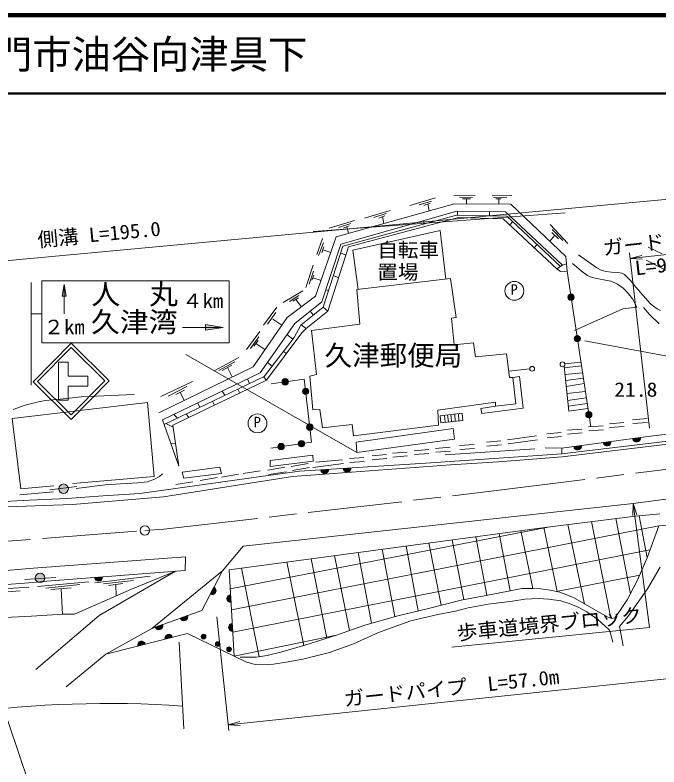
# Model space of a CAD drawing. Units: millimetres, scale not verified. Extents: x 40000 to 680000, y 20000 to 380000.
# Drawn here: x 405654 to 487588, y 284256 to 380000 of the extents above; entities that cross this region are included whole.
import ezdxf
from ezdxf.enums import TextEntityAlignment as Align

# ---------------------------------------------------------------- set-up
doc = ezdxf.new("R2010")
doc.units = ezdxf.units.MM
doc.header["$LTSCALE"] = 1000
doc.linetypes.add('CHAIN', pattern=[18.5, 12, -1.5, 3.5, -1.5])
for name, color, linetype, lineweight in [('M-BGD', 7, 'Continuous', 13), ('M-BMK', 2, 'CHAIN', 13), ('M-STR-HTXT', 7, 'Continuous', 13), ('M-TTL', 2, 'Continuous', 140), ('M-TTL-LINE', 7, 'Continuous', 50), ('M-TTL-TXT', 7, 'Continuous', 13), ('M-WORK', 1, 'Continuous', 13)]:
    doc.layers.add(name, color=color, linetype=linetype, lineweight=lineweight)
doc.styles.add('ＭＳ ゴシック', font='')
doc.styles.get('ＭＳ ゴシック').set_extended_font_data('MS Gothic')

# ---------------------------------------------------------------- blocks, each defined once
blk = doc.blocks.new('open_arrow')
at = {"color": 0, "linetype": 'Continuous', "lineweight": -2}
blk.add_lwpolyline([(7.5, 1.25), (0, 0), (7.5, -1.25)], dxfattribs=at)

msp = doc.modelspace()

# ---------------------------------------------------------------- hatches: boundary and pattern name
at = {"layer": 'M-WORK'}
for points in [[(412160, 344207), (411910, 345707), (411660, 344207)], [(476806, 344082, 0.41421), (476406, 344482, 0.41421), (476006, 344082, 1)], [(429895, 339859), (432145, 340234), (429895, 340609)], [(477605, 338800, 0.41421), (477205, 339200, 0.41421), (476805, 338800, 1)], [(440424, 333300, 1), (439624, 333300, 1)], [(443023, 332093, 1), (442223, 332093, 0.41421), (442623, 331693, 0.41421)], [(479069, 329105, 1), (478269, 329105, 0.41421), (478669, 328705, 0.41421)], [(443561, 327527, 0.41421), (443161, 327927, 0.41421), (442761, 327527, 1)], [(442500, 325426, 1), (441700, 325426, 1)], [(480490, 325564, 1), (481481, 325699)], [(484243, 326074, 1), (485234, 326209)], [(439910, 325054, 1), (439110, 325054, 0.41421), (439510, 324654, 0.41421)], [(476737, 325054, 0.41421), (477300, 324626, 0.41421), (477728, 325188)], [(445546, 322146, -0.41421), (445079, 321615, -0.41421), (444548, 322082)], [(448400, 322330, -1), (447402, 322266)], [(412434, 319690, 1), (411234, 319690, 0.41421), (411834, 319090, 0.41421)], [(409429, 308325, 0.41421), (408829, 308925, 0.41421), (408229, 308325, 1)], [(415774, 308373, 1), (416770, 308456)], [(430961, 307148, -0.41421), (431174, 306474, -0.41421), (430499, 306261)], [(433086, 306202, 1), (433144, 305203)], [(426665, 303189, 1), (427606, 303528)], [(423494, 302050, 0.41421), (424134, 301749, 0.41421), (424435, 302388)], [(433299, 302534, 0.41421), (432829, 302006, 0.41421), (433357, 301536)], [(425705, 300775, 0.41421), (425098, 301136, 0.41421), (424736, 300529)], [(429940, 300864, 0.41421), (429640, 301164, 0.41421), (429340, 300864, 1)], [(422239, 299896, 0.41421), (421631, 300257, 0.41421), (421270, 299650)], [(431749, 299897, 0.41421), (431449, 300197, 0.41421), (431149, 299897, 1)], [(433187, 299253, 0.41421), (432887, 299553, 0.41421), (432587, 299253, 1)]]:
    msp.add_hatch(color=256, dxfattribs=at).paths.add_polyline_path(points)

# ---------------------------------------------------------------- linework, layer by layer
at = {"layer": 'M-BGD'}
msp.add_circle((422175, 314366), 600, dxfattribs=at)
at = {"layer": 'M-BMK'}
for p, q in [((466257, 319359), (520784, 326213)), ((424570, 314518), (466257, 319359)), ((372246, 310470), (422175, 314366)), ((422175, 314366), (424570, 314518))]:
    msp.add_line(p, q, dxfattribs=at)
at = {"layer": 'M-STR-HTXT'}
for p, q in [((364138, 344989), (517563, 359210)), ((486388, 327375), (483855, 349729)), ((492994, 350009), (483939, 348983)), ((431341, 303389), (432857, 288893)), ((426552, 300128), (427142, 289093)), ((489927, 295614), (432779, 289639))]:
    msp.add_line(p, q, dxfattribs=at)
msp.add_lwpolyline([(484317, 317801), (486394, 302026), (461219, 299517)], dxfattribs=at)
msp.add_arc((417444, 156497), 135846, 85.97184, 109.65879, dxfattribs=at)
at = {"layer": 'M-TTL'}
msp.add_line((680000, 380000), (40000, 380000), dxfattribs=at)
at = {"layer": 'M-TTL-LINE'}
msp.add_line((40000, 370000), (680000, 370000), dxfattribs=at)
at = {"layer": 'M-WORK'}
for p, q in [((455889, 355733), (459151, 356714)), ((457084, 355835), (458646, 356321)), ((461476, 357081), (464185, 357019)), ((462211, 356824), (463866, 356788)), ((462609, 356611), (463618, 356602)), ((463114, 356607), (463111, 355962)), ((466378, 357000), (468853, 357013)), ((466554, 356783), (468216, 356810)), ((466812, 356602), (467512, 356593)), ((467207, 356597), (467204, 355942)), ((446506, 351753), (461567, 355969)), ((457684, 355752), (458469, 356056)), ((458176, 355943), (458356, 355070)), ((461567, 355969), (468750, 355935)), ((468750, 355935), (475755, 349237)), ((443582, 352429), (475671, 354809)), ((461864, 355027), (447093, 350824)), ((447347, 350567), (461840, 354508)), ((450128, 354121), (453391, 355101)), ((451323, 354222), (452885, 354709)), ((451924, 354140), (452708, 354443)), ((452415, 354330), (452596, 353458)), ((461840, 354508), (468251, 354397)), ((468048, 354928), (461864, 355027)), ((461972, 355025), (461963, 354506)), ((466020, 354960), (466011, 354436)), ((475296, 348153), (468048, 354928)), ((468251, 354397), (475061, 347985)), ((445604, 352854), (448867, 353834)), ((446800, 352956), (448361, 353442)), ((448075, 350477), (462066, 354241)), ((457594, 353812), (457775, 353403)), ((462066, 354241), (467779, 354067)), ((467779, 354067), (474611, 347665)), ((468596, 353302), (468981, 353710)), ((473747, 353345), (475973, 350917)), ((447400, 352873), (448184, 353177)), ((447891, 353063), (448072, 352191)), ((448651, 350078), (459743, 352557)), ((459743, 352557), (460477, 346381)), ((473994, 352700), (475372, 351309)), ((443899, 344190), (446506, 351753)), ((444783, 351540), (444076, 349495)), ((474334, 351961), (473686, 351215)), ((473943, 352321), (474816, 351518)), ((444262, 349383), (444882, 350995)), ((447093, 350824), (444683, 343478)), ((444944, 350499), (444696, 349730)), ((444856, 342784), (447347, 350567)), ((445454, 342292), (448075, 350477)), ((471730, 350365), (472108, 350766)), ((486207, 350461), (487995, 349576)), ((444820, 350115), (445822, 349769)), ((447073, 349712), (447738, 349423)), ((449311, 345055), (448651, 350078)), ((477366, 349478), (479686, 347829)), ((475755, 349237), (475907, 347385)), ((501953, 340454), (485972, 348790)), ((442639, 345294), (443593, 348132)), ((474611, 347665), (475296, 348153)), ((474611, 347665), (475061, 347357)), ((475831, 348311), (475296, 348153)), ((476575, 348373), (477882, 347251)), ((479686, 347829), (480235, 347528)), ((443618, 347376), (443060, 345727)), ((443419, 346223), (443680, 346868)), ((446157, 346849), (446812, 346534)), ((475061, 347357), (475907, 347385)), ((478902, 327567), (475907, 347385)), ((477882, 347251), (478489, 346815)), ((478489, 346815), (479070, 346594)), ((479070, 346594), (479892, 346423)), ((480235, 347528), (480837, 347334)), ((480837, 347334), (481536, 347245)), ((481536, 347245), (482368, 347210)), ((482368, 347210), (482882, 347139)), ((482882, 347139), (483218, 346962)), ((483218, 346962), (483988, 346183)), ((407690, 332883), (407690, 345942)), ((411910, 341934), (411910, 345707)), ((443550, 346545), (444587, 346188)), ((449138, 345034), (461074, 346452)), ((461074, 346452), (461765, 341466)), ((479892, 346423), (480797, 346233)), ((480797, 346233), (481498, 346107)), ((481498, 346107), (482327, 345746)), ((482327, 345746), (483048, 345209)), ((483988, 346183), (484643, 345351)), ((439779, 343386), (442293, 344891)), ((445187, 345016), (445534, 344904)), ((449508, 340657), (449138, 345034)), ((483048, 345209), (483528, 344709)), ((483528, 344709), (484202, 343846)), ((484643, 345351), (486493, 343226)), ((440290, 341484), (443899, 344190)), ((440593, 343537), (441771, 344289)), ((441018, 343554), (441735, 344006)), ((441377, 343780), (442088, 342832)), ((484781, 342818), (484202, 343846)), ((437250, 340501), (438968, 342812)), ((444683, 343478), (441250, 340727)), ((442035, 340528), (444856, 342784)), ((444856, 342784), (445454, 342292)), ((482994, 342592), (484781, 342818)), ((486385, 341877), (485641, 342780)), ((486493, 343226), (486883, 342925)), ((486883, 342925), (487370, 342571)), ((407690, 341966), (409049, 341966)), ((437781, 340634), (438817, 342112)), ((442715, 340086), (445454, 342292)), ((443223, 342309), (443628, 341803)), ((476835, 339833), (482994, 342592)), ((487624, 340699), (486385, 341877)), ((487370, 342571), (487777, 342359)), ((435942, 335217), (440290, 341484)), ((438454, 341293), (439604, 340496)), ((461765, 341466), (461190, 341386)), ((461190, 341386), (461535, 338005)), ((426971, 340234), (432145, 340234)), ((441250, 340727), (436833, 334436)), ((441170, 338926), (442035, 340528)), ((442082, 340566), (442715, 340086)), ((442145, 339540), (442715, 340086)), ((443364, 339834), (449508, 340657)), ((435099, 337400), (436816, 339710)), ((435630, 337533), (436665, 339011)), ((437647, 333489), (442145, 339540)), ((440249, 339302), (441007, 338715)), ((444006, 334217), (443364, 339834)), ((436577, 338551), (436028, 337833)), ((436303, 338192), (437452, 337394)), ((437338, 333979), (441170, 338926)), ((461535, 338005), (463987, 338252)), ((463987, 338252), (464255, 336481)), ((478172, 338537), (502755, 333922)), ((439806, 337165), (440176, 336891)), ((427378, 336777), (449155, 324291)), ((430980, 334712), (434132, 336408)), ((464255, 336481), (468172, 336876)), ((468172, 336876), (468581, 333835)), ((423952, 329369), (435942, 335217)), ((431574, 334744), (433636, 335841)), ((432025, 334735), (433229, 335417)), ((432702, 335118), (433286, 333921)), ((437772, 335773), (438370, 335310)), ((475509, 335283), (476111, 329547)), ((475530, 335076), (477730, 335321)), ((477657, 335805), (475613, 335598)), ((436833, 334436), (424427, 328450)), ((443164, 333999), (444006, 334217)), ((468469, 334671), (471148, 334959)), ((475620, 334224), (477861, 334456)), ((424214, 331415), (428230, 333323)), ((424630, 327875), (437338, 333979)), ((425721, 327788), (437647, 333489)), ((435235, 333665), (435506, 333099)), ((437278, 333950), (437647, 333489)), ((442439, 333651), (438250, 333043)), ((443387, 325610), (442439, 333651)), ((443549, 329736), (443164, 333999)), ((468581, 333835), (469015, 333859)), ((469863, 333963), (469015, 333859)), ((469015, 333859), (469391, 330509)), ((470316, 329931), (469863, 333963)), ((475699, 333472), (477969, 333743)), ((425119, 331452), (427511, 332716)), ((426123, 331700), (427214, 332233)), ((433991, 332371), (434236, 331858)), ((475778, 332721), (478071, 333068)), ((411407, 331103), (414085, 331365)), ((414085, 331365), (420802, 331688)), ((426668, 331966), (427169, 330938)), ((432029, 332118), (432356, 331586)), ((475873, 331809), (478220, 332078)), ((475967, 330915), (478342, 331273)), ((405288, 328612), (422513, 330680)), ((406928, 330306), (408645, 330740)), ((408645, 330740), (409513, 330926)), ((409513, 330926), (411407, 331103)), ((422513, 330680), (423346, 321258)), ((428891, 330604), (429157, 330049)), ((430793, 330835), (431036, 330328)), ((459464, 329700), (466800, 330703)), ((466800, 330703), (466800, 330201)), ((469391, 330509), (466800, 330201)), ((476044, 330181), (478452, 330544)), ((405414, 329793), (406928, 330306)), ((444453, 329773), (443549, 329736)), ((444758, 327437), (444453, 329773)), ((459544, 327788), (459464, 329700)), ((466800, 330201), (464941, 329893)), ((464941, 329893), (465048, 329280)), ((465048, 329280), (470316, 329931)), ((476111, 329547), (478547, 329915)), ((405288, 328612), (406391, 319652)), ((424427, 328450), (426507, 322573)), ((425848, 329136), (426314, 328684)), ((427434, 329222), (427764, 328765)), ((462555, 329319), (459766, 328959)), ((459766, 328959), (459828, 328092)), ((460310, 329029), (460399, 328150)), ((460697, 329079), (460788, 328189)), ((461108, 329132), (461199, 328231)), ((461616, 329198), (461666, 328279)), ((462089, 329258), (462132, 328326)), ((462629, 328377), (462555, 329319)), ((484226, 328474), (486079, 328626)), ((425761, 327518), (424829, 327971)), ((426507, 322573), (425721, 327788)), ((444758, 327437), (448545, 327866)), ((448545, 327866), (448740, 326423)), ((448740, 326423), (459544, 327788)), ((459828, 328092), (462629, 328377)), ((478624, 327545), (480477, 327697)), ((481277, 327966), (483129, 328118)), ((481314, 327462), (483167, 327613)), ((484264, 327970), (486116, 328122)), ((499741, 327881), (486500, 326381)), ((461388, 327340), (449069, 325618)), ((461561, 325989), (461388, 327340)), ((473308, 326690), (475160, 326841)), ((475228, 324135), (499869, 327090)), ((475258, 323739), (499487, 326685)), ((475935, 327136), (477788, 327288)), ((475972, 326631), (477825, 326783)), ((478662, 327040), (480515, 327192)), ((438206, 324867), (443387, 325610)), ((449069, 325618), (449155, 324291)), ((449155, 324291), (461561, 325989)), ((465636, 325611), (467489, 325763)), ((468333, 325892), (472025, 326405)), ((468421, 325405), (472114, 325918)), ((473345, 326185), (475198, 326337)), ((486500, 326381), (475241, 324851)), ((425507, 325398), (426077, 325425)), ((456433, 324528), (458286, 324680)), ((459156, 324823), (461009, 324975)), ((460390, 324020), (471786, 324770)), ((462215, 325171), (464068, 325323)), ((462253, 324667), (464105, 324818)), ((465673, 325107), (467526, 325259)), ((475241, 324851), (473102, 324897)), ((475228, 324135), (475241, 324851)), ((438110, 323270), (443541, 323940)), ((443541, 323940), (443598, 323207)), ((448196, 323523), (450048, 323675)), ((451079, 323883), (452932, 324035)), ((453694, 324206), (455547, 324357)), ((453731, 323701), (455584, 323853)), ((456470, 324023), (458323, 324175)), ((457923, 322942), (475228, 324135)), ((459193, 324319), (461046, 324471)), ((467169, 323114), (475258, 323739)), ((438135, 322518), (438110, 323270)), ((443598, 323207), (438135, 322518)), ((440777, 322532), (442946, 322891)), ((441857, 321909), (457923, 322942)), ((443529, 322404), (447443, 322891)), ((443946, 323068), (447304, 323377)), ((445039, 321541), (461079, 322708)), ((448233, 323018), (450086, 323170)), ((451116, 323379), (452969, 323531)), ((461079, 322708), (467169, 323114)), ((431693, 322431), (426921, 321772)), ((426921, 321772), (427129, 321009)), ((431918, 321633), (431693, 322431)), ((434679, 321614), (436848, 321974)), ((437802, 322061), (439971, 322420)), ((437964, 321486), (440133, 321846)), ((439718, 321644), (441857, 321909)), ((440951, 322019), (443120, 322379)), ((423346, 321258), (412993, 320336)), ((421541, 319083), (436938, 321253)), ((422505, 320571), (423390, 320883)), ((423390, 320883), (424049, 321230)), ((424049, 321230), (424396, 321595)), ((424561, 318636), (440978, 321229)), ((427129, 321009), (431918, 321633)), ((429201, 320735), (431370, 321094)), ((431916, 321168), (434084, 321528)), ((436938, 321253), (439718, 321644)), ((440978, 321229), (445039, 321541)), ((510246, 321166), (484317, 317801)), ((406391, 319652), (410605, 320036)), ((410064, 319524), (413517, 319958)), ((413430, 319721), (417109, 320172)), ((417109, 320172), (419087, 320311)), ((419087, 320311), (421273, 320432)), ((421273, 320432), (422505, 320571)), ((426103, 320214), (428272, 320573)), ((406247, 318888), (410567, 319304)), ((416856, 318770), (421541, 319083)), ((402990, 317974), (407487, 318224)), ((407487, 318224), (412250, 318442)), ((412250, 318442), (416856, 318770)), ((412977, 317682), (424561, 318636)), ((402917, 317324), (412977, 317682)), ((484317, 317801), (434697, 312356)), ((473073, 314757), (484594, 316180)), ((484594, 316180), (487700, 316475)), ((485056, 316224), (486081, 310874)), ((475993, 315118), (478133, 305001)), ((479011, 315491), (481467, 303194)), ((482116, 315874), (483949, 306307)), ((492922, 315368), (487553, 314957)), ((432901, 309370), (473073, 314757)), ((433044, 306917), (473496, 314810)), ((487553, 314957), (433199, 304248)), ((470016, 314347), (471545, 306983)), ((472956, 314742), (474625, 306610)), ((487553, 314957), (486081, 310874)), ((461280, 313176), (462772, 305574)), ((464293, 313580), (465691, 306121)), ((467238, 313975), (468657, 306698)), ((434697, 312356), (432047, 309232)), ((455428, 312391), (456960, 304117)), ((458325, 312780), (459855, 304840)), ((433365, 301408), (486445, 311883)), ((446314, 311169), (448222, 301624)), ((449311, 311571), (451024, 302567)), ((452382, 311983), (453984, 303397)), ((408012, 309576), (427340, 311020)), ((427340, 311020), (427319, 309282)), ((440257, 310356), (442382, 299724)), ((443326, 310768), (445346, 300644)), ((486081, 310874), (484829, 307974)), ((388642, 307912), (408012, 309576)), ((427319, 309282), (409706, 307899)), ((433542, 298367), (432901, 309370)), ((434487, 309583), (436703, 298295)), ((486148, 306922), (487744, 309716)), ((406919, 308138), (410840, 308364)), ((415824, 307688), (422834, 308556)), ((416373, 303531), (426064, 309183)), ((420466, 306903), (426064, 309183)), ((432047, 309232), (423073, 301899)), ((429414, 304177), (432047, 309232)), ((474565, 306598), (485141, 308697)), ((407971, 307761), (368052, 304453)), ((409706, 307899), (407971, 307761)), ((408502, 307220), (415043, 307827)), ((409560, 307011), (413915, 307480)), ((416917, 307567), (420717, 308018)), ((417542, 307358), (419381, 307601)), ((418461, 307480), (418515, 306049)), ((484829, 307974), (483541, 305533)), ((410931, 271833), (398985, 307016)), ((400399, 306647), (407426, 307168)), ((401162, 306283), (406316, 306682)), ((410220, 306838), (412805, 307063)), ((411512, 306951), (411711, 303693)), ((413213, 303728), (420466, 306903)), ((468657, 306698), (465794, 306141)), ((470120, 306959), (468657, 306698)), ((471545, 306983), (470120, 306959)), ((472574, 306946), (471545, 306983)), ((473751, 306773), (472574, 306946)), ((474966, 306513), (473751, 306773)), ((476701, 305818), (474966, 306513)), ((483721, 303504), (486148, 306922)), ((462423, 305509), (458284, 304430)), ((465794, 306141), (462423, 305509)), ((468938, 305380), (470522, 305611)), ((470522, 305611), (472240, 305690)), ((472240, 305690), (473594, 305611)), ((473594, 305611), (475090, 305398)), ((480980, 303377), (476701, 305818)), ((483541, 305533), (482625, 304146)), ((461692, 304097), (463324, 304527)), ((463324, 304527), (465846, 304970)), ((465846, 304970), (468938, 305380)), ((475090, 305398), (476303, 305035)), ((476303, 305035), (477401, 304566)), ((477401, 304566), (478410, 304008)), ((407730, 303450), (411721, 303693)), ((408305, 296660), (416373, 303531)), ((411721, 303693), (413213, 303728)), ((429414, 304177), (423073, 301899)), ((458284, 304430), (454355, 303501)), ((457607, 303263), (459466, 303655)), ((459466, 303655), (461692, 304097)), ((478410, 304008), (479826, 303034)), ((482625, 304146), (481967, 303260)), ((400304, 303069), (407730, 303450)), ((454355, 303501), (450154, 302324)), ((451914, 301373), (456021, 302854)), ((456021, 302854), (457607, 303263)), ((479826, 303034), (481198, 301777)), ((481581, 303151), (480980, 303377)), ((481967, 303260), (481581, 303151)), ((482571, 302123), (483721, 303504)), ((423073, 301899), (417194, 298617)), ((446560, 301022), (450154, 302324)), ((481198, 301777), (481322, 301574)), ((483031, 299688), (482571, 302123)), ((417194, 298617), (427593, 301253)), ((427593, 301253), (435010, 297655)), ((446560, 301022), (433542, 298367)), ((442523, 299765), (446560, 301022)), ((448705, 299948), (451914, 301373)), ((481322, 301574), (481712, 300149)), ((439478, 298880), (442523, 299765)), ((445656, 298845), (448705, 299948)), ((437716, 298437), (439478, 298880)), ((442260, 297965), (445656, 298845)), ((417194, 298617), (412162, 294452)), ((434281, 298216), (436326, 298243)), ((436326, 298243), (437716, 298437)), ((440153, 297581), (442260, 297965)), ((435010, 297655), (435691, 297432)), ((435691, 297432), (436249, 297308)), ((436249, 297308), (437080, 297271)), ((437080, 297271), (438554, 297333)), ((438554, 297333), (440153, 297581))]:
    msp.add_line(p, q, dxfattribs=at)
for points in [[(409049, 338245), (409049, 346138), (432885, 346138), (432885, 338245)], [(412160, 344207), (411910, 345707), (411660, 344207)], [(429895, 339859), (432145, 340234), (429895, 340609)], [(412792, 328519), (407946, 333314), (412804, 338223), (417650, 333428)], [(412789, 329084), (408512, 333317), (412807, 337657), (417084, 333425)]]:
    msp.add_lwpolyline(points, close=True, dxfattribs=at)
for points in [[(476806, 344082, 0.41421), (476406, 344482, 0.41421), (476006, 344082, 1)], [(477605, 338800, 0.41421), (477205, 339200, 0.41421), (476805, 338800, 1)], [(440424, 333300, 1), (439624, 333300, 1)], [(443023, 332093, 1), (442223, 332093, 0.41421), (442623, 331693, 0.41421)], [(479069, 329105, 1), (478269, 329105, 0.41421), (478669, 328705, 0.41421)], [(443561, 327527, 0.41421), (443161, 327927, 0.41421), (442761, 327527, 1)], [(442500, 325426, 1), (441700, 325426, 1)], [(480490, 325564, 1), (481481, 325699)], [(484243, 326074, 1), (485234, 326209)], [(439910, 325054, 1), (439110, 325054, 0.41421), (439510, 324654, 0.41421)], [(476737, 325054, 0.41421), (477300, 324626, 0.41421), (477728, 325188)], [(445546, 322146, -0.41421), (445079, 321615, -0.41421), (444548, 322082)], [(448400, 322330, -1), (447402, 322266)], [(415774, 308373, 1), (416770, 308456)], [(430961, 307148, -0.41421), (431174, 306474, -0.41421), (430499, 306261)], [(433086, 306202, 1), (433144, 305203)], [(426665, 303189, 1), (427606, 303528)], [(423494, 302050, 0.41421), (424134, 301749, 0.41421), (424435, 302388)], [(433299, 302534, 0.41421), (432829, 302006, 0.41421), (433357, 301536)], [(425705, 300775, 0.41421), (425098, 301136, 0.41421), (424736, 300529)], [(422239, 299896, 0.41421), (421631, 300257, 0.41421), (421270, 299650)]]:
    msp.add_lwpolyline(points, format="xyb", close=True, dxfattribs=at)
msp.add_lwpolyline([(414931, 332747), (412408, 332747), (412408, 330956), (411196, 330956), (411196, 335793), (412408, 335793), (412408, 334010), (414931, 334010), (414931, 332754)], dxfattribs=at)
for centre, radius in [((469188, 344876), 1200), ((471454, 334959), 306), ((475317, 335521), 306), ((436500, 328006), 1200), ((411834, 319690), 600), ((408829, 308325), 600), ((429640, 300864), 300), ((431449, 299897), 300), ((432887, 299253), 300)]:
    msp.add_circle(centre, radius, dxfattribs=at)

# ---------------------------------------------------------------- block references
at = {"layer": 'M-STR-HTXT', "xscale": 200, "yscale": 200}
for p, rotation in [((483939, 348983), 6.5), ((484317, 317801), 277.5), ((432779, 289639), 6)]:
    msp.add_blockref('open_arrow', p, dxfattribs=dict(at, rotation=rotation))

# ---------------------------------------------------------------- texts
at = {"layer": 'M-STR-HTXT', "style": 'ＭＳ ゴシック'}
for s, rotation, width, p in [('側溝 L=195.0', 5.296, 1.05, (416479, 350632)), ('ガードレール', 6.465, 1.05, (488439, 349745)), ('L=9.0m', 6.465, 1.1, (488776, 346764)), ('歩車道境界ブロック', 5.692, 1.05, (473782, 301020)), ('ガードパイプ\u3000L=57.0m', 5.969, 1.05, (461327, 292875))]:
    msp.add_text(s, height=1833, rotation=rotation, dxfattribs=dict(at, width=width)).set_placement(p, align=Align.BOTTOM_CENTER)
at = {"layer": 'M-TTL-TXT', "style": 'ＭＳ ゴシック'}
msp.add_text('地 名      長門市油谷向津具下', height=3666, dxfattribs=at).set_placement((370380, 375000), align=Align.MIDDLE_LEFT)
at = {"layer": 'M-WORK', "style": 'ＭＳ ゴシック'}
for s, height, width, p in [('自転車', 1833, 1.05, (451741, 348617)), ('置場', 1833, 1.05, (451741, 345817)), ('人\u3000丸', 2566, 1.05, (415363, 342387)), ('４km', 1833, 1.05, (426910, 342134)), ('久津湾', 2566, 1.05, (415312, 338867)), ('２km', 1833, 1.05, (409273, 338812)), ('21.8', 1833, 1.1, (481903, 330850))]:
    msp.add_text(s, height=height, dxfattribs=dict(at, width=width)).set_placement(p, align=Align.BOTTOM_LEFT)
for p in [(468724, 345713), (436036, 328843)]:
    msp.add_text('P', height=1320, dxfattribs=at).set_placement(p, align=Align.TOP_LEFT)
msp.add_text('久津郵便局', height=2566, dxfattribs=at).set_placement((445047, 334602), align=Align.BOTTOM_LEFT)

doc.saveas('drawing.dxf')
